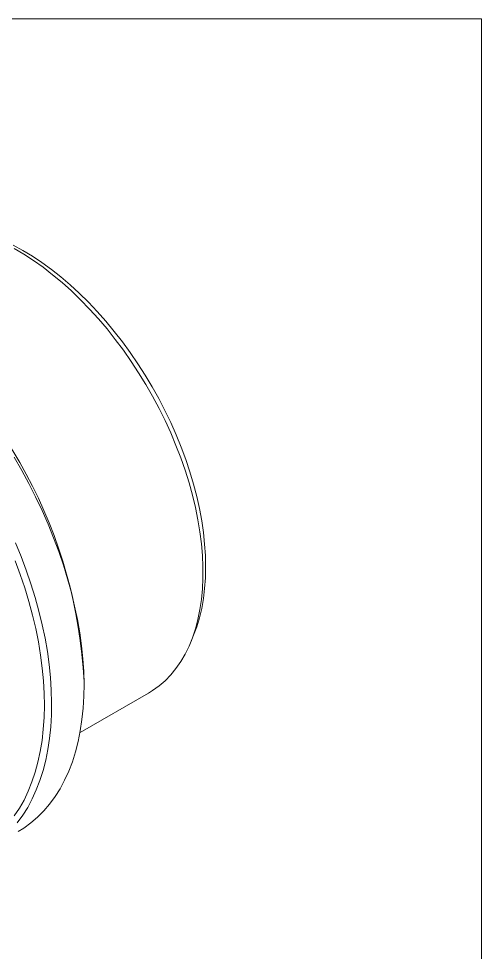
# Model space of a CAD drawing. Header units: inches. Extents: x 0.1 to 10.9, y 0 to 8.5.
# Drawn here: x 10.036 to 10.944, y 6.617 to 8.451 of the extents above; entities that cross this region are included whole.
import ezdxf

# ---------------------------------------------------------------- set-up
doc = ezdxf.new("R2010")
doc.units = ezdxf.units.IN
doc.header["$MEASUREMENT"] = 0

msp = doc.modelspace()

# ---------------------------------------------------------------- linework, layer by layer
at = {"color": 7, "linetype": 'Continuous', "lineweight": 0}
for p, q in [((0.0622, 8.4506), (10.9445, 8.4506)), ((10.9445, 0.0356), (10.9445, 8.4506)), ((10.3741, 7.226), (10.3798, 7.2398)), ((10.1648, 7.1403), (10.1648, 7.1485)), ((10.1568, 7.0484), (10.291, 7.1259))]:
    msp.add_line(p, q, dxfattribs=at)
at = {"color": 7, "linetype": 'Continuous', "lineweight": 0, "flags": 128}
for points in [[(10.0258, 8.0058), (10.0445, 7.9956), (10.0633, 7.9842), (10.0821, 7.9717), (10.1007, 7.9581), (10.1192, 7.9434), (10.1374, 7.9278), (10.1554, 7.9113), (10.1732, 7.8938), (10.1905, 7.8755), (10.2075, 7.8564), (10.224, 7.8365), (10.24, 7.8159), (10.2555, 7.7947), (10.2704, 7.7729), (10.2847, 7.7505), (10.2983, 7.7277), (10.3112, 7.7045), (10.3234, 7.681), (10.3349, 7.6572), (10.3455, 7.6331), (10.3553, 7.609), (10.3643, 7.5847), (10.3724, 7.5605), (10.3796, 7.5363), (10.3858, 7.5122), (10.3912, 7.4883), (10.3956, 7.4647), (10.399, 7.4414), (10.4014, 7.4185), (10.4029, 7.396), (10.4034, 7.374), (10.4029, 7.3526), (10.4014, 7.3318), (10.399, 7.3117), (10.3956, 7.2924), (10.3912, 7.2738), (10.3858, 7.2561), (10.3798, 7.2398)], [(10.291, 7.1259), (10.2993, 7.131), (10.3119, 7.1401), (10.3238, 7.1504), (10.3349, 7.1618), (10.3452, 7.1743), (10.3546, 7.188), (10.3632, 7.2026), (10.3708, 7.2182), (10.3776, 7.2349), (10.3834, 7.2524), (10.3883, 7.2708), (10.3922, 7.29), (10.3951, 7.3099), (10.3971, 7.3306), (10.3981, 7.352), (10.3981, 7.3739), (10.3971, 7.3964), (10.3951, 7.4193), (10.3922, 7.4427), (10.3883, 7.4665), (10.3834, 7.4905), (10.3776, 7.5147), (10.3708, 7.5391), (10.3632, 7.5636), (10.3546, 7.5882), (10.3452, 7.6126), (10.3349, 7.637), (10.3238, 7.6612), (10.3119, 7.6852), (10.2993, 7.7089), (10.286, 7.7322), (10.2719, 7.7551), (10.2573, 7.7775), (10.242, 7.7994), (10.2261, 7.8206), (10.2098, 7.8412), (10.1929, 7.8611), (10.1756, 7.8802), (10.158, 7.8984), (10.1399, 7.9158), (10.1216, 7.9323), (10.1031, 7.9478), (10.0844, 7.9623), (10.0655, 7.9758), (10.0465, 7.9881), (10.0276, 7.9994)], [(10.0276, 7.5891), (10.0423, 7.5635), (10.0564, 7.5376), (10.0697, 7.5114), (10.0823, 7.4848), (10.094, 7.4581), (10.1049, 7.4313), (10.115, 7.4044), (10.1242, 7.3774), (10.1325, 7.3505), (10.1398, 7.3237), (10.1463, 7.297), (10.1518, 7.2706), (10.1563, 7.2444), (10.1599, 7.2186), (10.1625, 7.1932), (10.1641, 7.1682), (10.1647, 7.1438), (10.1644, 7.1199), (10.1631, 7.0966), (10.1607, 7.074), (10.1574, 7.0521), (10.1532, 7.0309), (10.1479, 7.0106), (10.1418, 6.9912), (10.1347, 6.9726), (10.1266, 6.955), (10.1177, 6.9383), (10.1079, 6.9227), (10.0972, 6.9082), (10.0857, 6.8947), (10.0734, 6.8823), (10.0603, 6.8711), (10.0464, 6.8611), (10.0353, 6.8542)], [(10.0304, 7.4214), (10.0413, 7.3945), (10.0513, 7.3676), (10.0605, 7.3407), (10.0688, 7.3138), (10.0762, 7.2869), (10.0826, 7.2603), (10.0881, 7.2339), (10.0927, 7.2077), (10.0963, 7.1819), (10.0989, 7.1565), (10.1005, 7.1315), (10.1011, 7.107), (10.1008, 7.0831), (10.0994, 7.0599), (10.0971, 7.0372), (10.0938, 7.0153), (10.0895, 6.9942), (10.0843, 6.9739), (10.0781, 6.9544), (10.071, 6.9359), (10.063, 6.9182), (10.0541, 6.9016), (10.0443, 6.886), (10.0336, 6.8714)], [(10.0296, 7.3859), (10.0395, 7.3592), (10.0485, 7.3325), (10.0565, 7.3058), (10.0637, 7.2792), (10.0699, 7.2528), (10.0752, 7.2267), (10.0795, 7.2008), (10.0828, 7.1753), (10.0852, 7.1502), (10.0866, 7.1255), (10.087, 7.1014), (10.0864, 7.0779), (10.0848, 7.0549), (10.0823, 7.0327), (10.0788, 7.0112), (10.0743, 6.9904), (10.0688, 6.9705), (10.0624, 6.9515), (10.0551, 6.9333), (10.0469, 6.9161), (10.0378, 6.9), (10.0278, 6.8848)]]:
    msp.add_lwpolyline(points, dxfattribs=at)
at = {"color": 7, "linetype": 'Continuous', "lineweight": 0}
msp.add_arc((9.211, 7.1024), 0.9548, 2.7669, 53.939, dxfattribs=at)

doc.saveas('drawing.dxf')
